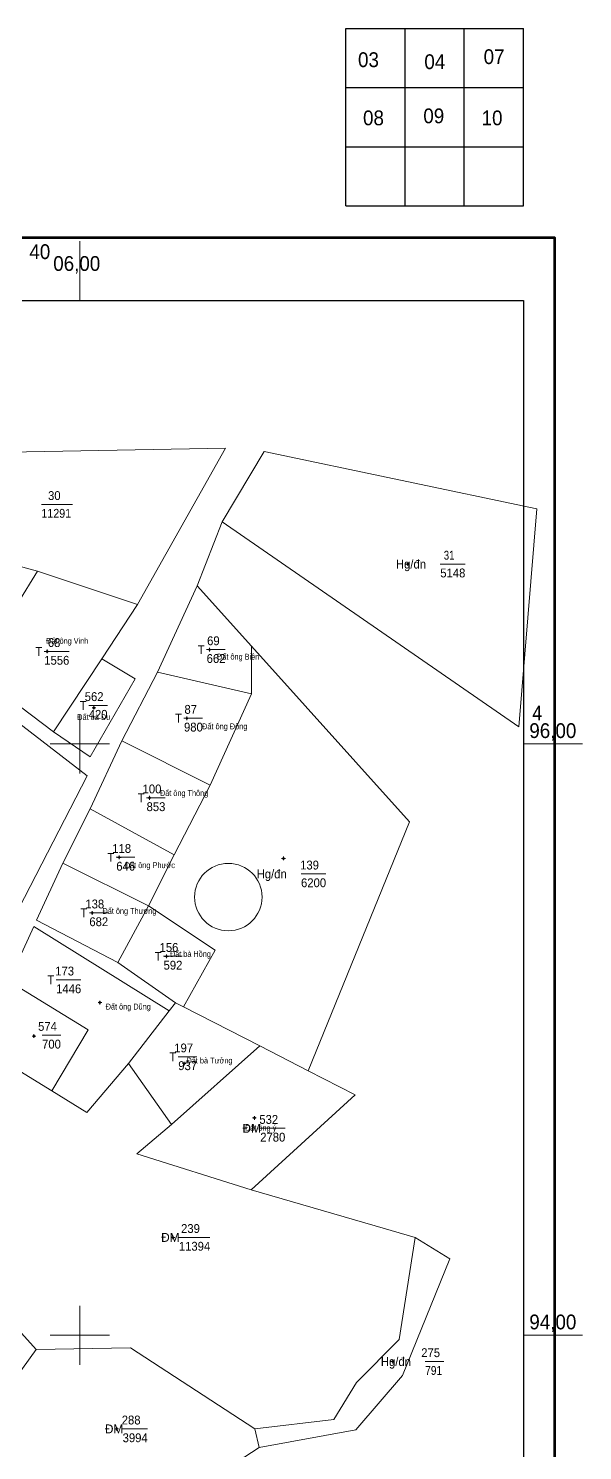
# Model space of a CAD drawing. Header units: metres. Extents: x 399620 to 400776, y 48498 to 49842.
# Drawn here: x 400582.6 to 400770, y 49361 to 49842 of the extents above; entities that cross this region are included whole.
import ezdxf
from ezdxf.enums import TextEntityAlignment as Align

# ---------------------------------------------------------------- set-up
doc = ezdxf.new("R2010")
doc.units = ezdxf.units.M
doc.header["$LTSCALE"] = 1.2
for name, color, linetype, lineweight in [('11', 7, 'Continuous', 13), ('15', 7, 'Continuous', 13), ('22', 7, 'Continuous', 13), ('63', 7, 'Continuous', 13)]:
    doc.layers.add(name, color=color, linetype=linetype, lineweight=lineweight)
doc.layers.add('2', color=7, linetype='Continuous')

msp = doc.modelspace()

# ---------------------------------------------------------------- hatches: boundary and pattern name
at = {"layer": '11'}
for points in [[(400710.955, 49660.83, 1), (400710.805, 49660.83, 1)], [(400589.045, 49631.28, 1), (400588.895, 49631.28, 1)], [(400643.955, 49631.89, 1), (400643.805, 49631.89, 1)], [(400604.825, 49612.22, 1), (400604.675, 49612.22, 1)], [(400636.285, 49608.69, 1), (400636.135, 49608.69, 1)], [(400623.625, 49581.77, 1), (400623.475, 49581.77, 1)], [(400613.395, 49561.64, 1), (400613.245, 49561.64, 1)], [(400668.945, 49561.26, 1), (400668.795, 49561.26, 1)], [(400604.295, 49542.86, 1), (400604.145, 49542.86, 1)], [(400629.385, 49528.16, 1), (400629.235, 49528.16, 1)], [(400606.835, 49512.53, 1), (400606.685, 49512.53, 1)], [(400584.555, 49501.19, 1), (400584.405, 49501.19, 1)], [(400635.355, 49491.87, 1), (400635.205, 49491.87, 1)], [(400659.115, 49473.54, 1), (400658.965, 49473.54, 1)], [(400631.545, 49433.1, 1), (400631.395, 49433.1, 1)], [(400705.865, 49391.1, 1), (400705.715, 49391.1, 1)], [(400612.545, 49368.32, 1), (400612.395, 49368.32, 1)]]:
    msp.add_hatch(color=256, dxfattribs=at).paths.add_polyline_path(points)

# ---------------------------------------------------------------- linework, layer by layer
for p, q in [((400710.57, 49660.83), (400710.26, 49660.83)), ((400710.88, 49661.46), (400710.88, 49661.14)), ((400710.88, 49660.52), (400710.88, 49660.2)), ((400711.5, 49660.83), (400711.19, 49660.83)), ((400588.66, 49631.28), (400588.34, 49631.28)), ((400588.97, 49631.9), (400588.97, 49631.59)), ((400588.97, 49630.97), (400588.97, 49630.66)), ((400589.6, 49631.28), (400589.28, 49631.28)), ((400643.57, 49631.89), (400643.26, 49631.89)), ((400643.88, 49632.52), (400643.88, 49632.2)), ((400643.88, 49631.58), (400643.88, 49631.26)), ((400644.5, 49631.89), (400644.19, 49631.89)), ((400604.44, 49612.22), (400604.12, 49612.22)), ((400604.75, 49612.84), (400604.75, 49612.53)), ((400604.75, 49611.91), (400604.75, 49611.6)), ((400605.38, 49612.22), (400605.06, 49612.22)), ((400635.9, 49608.69), (400635.58, 49608.69)), ((400636.21, 49609.32), (400636.21, 49609)), ((400636.21, 49608.38), (400636.21, 49608.06)), ((400636.84, 49608.69), (400636.52, 49608.69)), ((400623.24, 49581.77), (400622.92, 49581.77)), ((400623.55, 49582.4), (400623.55, 49582.08)), ((400623.55, 49581.46), (400623.55, 49581.14)), ((400624.18, 49581.77), (400623.86, 49581.77)), ((400613.01, 49561.64), (400612.7, 49561.64)), ((400613.32, 49562.26), (400613.32, 49561.95)), ((400613.94, 49561.64), (400613.63, 49561.64)), ((400668.87, 49561.88), (400668.87, 49561.57)), ((400613.32, 49561.33), (400613.32, 49561.02)), ((400668.56, 49561.26), (400668.24, 49561.26)), ((400668.87, 49560.95), (400668.87, 49560.64)), ((400669.5, 49561.26), (400669.18, 49561.26)), ((400603.91, 49542.86), (400603.6, 49542.86)), ((400604.22, 49543.48), (400604.22, 49543.17)), ((400604.22, 49542.55), (400604.22, 49542.24)), ((400604.84, 49542.86), (400604.53, 49542.86)), ((400629, 49528.16), (400628.68, 49528.16)), ((400629.31, 49528.78), (400629.31, 49528.47)), ((400629.94, 49528.16), (400629.62, 49528.16)), ((400629.31, 49527.85), (400629.31, 49527.54)), ((400606.45, 49512.53), (400606.14, 49512.53)), ((400606.76, 49513.16), (400606.76, 49512.84)), ((400606.76, 49512.22), (400606.76, 49511.9)), ((400607.38, 49512.53), (400607.07, 49512.53)), ((400584.17, 49501.19), (400583.86, 49501.19)), ((400584.48, 49501.82), (400584.48, 49501.5)), ((400584.48, 49500.88), (400584.48, 49500.56)), ((400585.1, 49501.19), (400584.79, 49501.19)), ((400634.97, 49491.87), (400634.66, 49491.87)), ((400635.28, 49492.5), (400635.28, 49492.18)), ((400635.28, 49491.56), (400635.28, 49491.24)), ((400635.9, 49491.87), (400635.59, 49491.87)), ((400658.73, 49473.54), (400658.42, 49473.54)), ((400659.04, 49474.16), (400659.04, 49473.85)), ((400659.04, 49473.23), (400659.04, 49472.92)), ((400659.66, 49473.54), (400659.35, 49473.54)), ((400631.16, 49433.1), (400630.84, 49433.1)), ((400631.47, 49433.72), (400631.47, 49433.41)), ((400631.47, 49432.79), (400631.47, 49432.48)), ((400632.1, 49433.1), (400631.78, 49433.1)), ((400705.48, 49391.1), (400705.16, 49391.1)), ((400705.79, 49391.72), (400705.79, 49391.41)), ((400705.79, 49390.79), (400705.79, 49390.48)), ((400706.42, 49391.1), (400706.1, 49391.1)), ((400612.16, 49368.32), (400611.84, 49368.32)), ((400612.47, 49368.94), (400612.47, 49368.63)), ((400612.47, 49368.01), (400612.47, 49367.7)), ((400613.1, 49368.32), (400612.78, 49368.32))]:
    msp.add_line(p, q, dxfattribs=at)
for points in [[(400710.88, 49661.14), (400710.57, 49660.83), (400710.88, 49660.52), (400711.19, 49660.83)], [(400588.97, 49631.59), (400588.66, 49631.28), (400588.97, 49630.97), (400589.28, 49631.28)], [(400643.88, 49632.2), (400643.57, 49631.89), (400643.88, 49631.58), (400644.19, 49631.89)], [(400604.75, 49612.53), (400604.44, 49612.22), (400604.75, 49611.91), (400605.06, 49612.22)], [(400636.21, 49609), (400635.9, 49608.69), (400636.21, 49608.38), (400636.52, 49608.69)], [(400623.55, 49582.08), (400623.24, 49581.77), (400623.55, 49581.46), (400623.86, 49581.77)], [(400613.32, 49561.95), (400613.01, 49561.64), (400613.32, 49561.33), (400613.63, 49561.64)], [(400668.87, 49561.57), (400668.56, 49561.26), (400668.87, 49560.95), (400669.18, 49561.26)], [(400604.22, 49543.17), (400603.91, 49542.86), (400604.22, 49542.55), (400604.53, 49542.86)], [(400629.31, 49528.47), (400629, 49528.16), (400629.31, 49527.85), (400629.62, 49528.16)], [(400606.76, 49512.84), (400606.45, 49512.53), (400606.76, 49512.22), (400607.07, 49512.53)], [(400584.48, 49501.5), (400584.17, 49501.19), (400584.48, 49500.88), (400584.79, 49501.19)], [(400635.28, 49492.18), (400634.97, 49491.87), (400635.28, 49491.56), (400635.59, 49491.87)], [(400659.04, 49473.85), (400658.73, 49473.54), (400659.04, 49473.23), (400659.35, 49473.54)], [(400631.47, 49433.41), (400631.16, 49433.1), (400631.47, 49432.79), (400631.78, 49433.1)], [(400705.79, 49391.41), (400705.48, 49391.1), (400705.79, 49390.79), (400706.1, 49391.1)], [(400612.47, 49368.63), (400612.16, 49368.32), (400612.47, 49368.01), (400612.78, 49368.32)]]:
    msp.add_lwpolyline(points, close=True, dxfattribs=at)
for centre in [(400710.88, 49660.83), (400588.97, 49631.28), (400643.88, 49631.89), (400604.75, 49612.22), (400636.21, 49608.69), (400623.55, 49581.77), (400613.32, 49561.64), (400668.87, 49561.26), (400604.22, 49542.86), (400629.31, 49528.16), (400606.76, 49512.53), (400584.48, 49501.19), (400635.28, 49491.87), (400659.04, 49473.54), (400631.47, 49433.1), (400705.79, 49391.1), (400612.47, 49368.32)]:
    msp.add_circle(centre, 0.075, dxfattribs=at)
at = {"layer": '15'}
for p, q in [((400587, 49681), (400597.5, 49681)), ((400721.89, 49660.83), (400730.29, 49660.83)), ((400587.97, 49631.29), (400596.37, 49631.29)), ((400642.88, 49631.89), (400649.18, 49631.89)), ((400603, 49613), (400609.3, 49613)), ((400635.22, 49608.69), (400641.52, 49608.69)), ((400622.56, 49581.78), (400628.86, 49581.78)), ((400612.32, 49561.65), (400618.62, 49561.65)), ((400674.8, 49556.04), (400683.2, 49556.04)), ((400603.22, 49542.87), (400609.52, 49542.87)), ((400628.31, 49528.17), (400634.61, 49528.17)), ((400591.98, 49520.19), (400600.38, 49520.19)), ((400587.23, 49501.47), (400593.53, 49501.47)), ((400633.28, 49494.18), (400639.58, 49494.18)), ((400661, 49470), (400669.4, 49470)), ((400633.48, 49433.1), (400643.98, 49433.1)), ((400716.8, 49391.11), (400723.1, 49391.11)), ((400614.47, 49368.33), (400622.87, 49368.33))]:
    msp.add_line(p, q, dxfattribs=at)
at = {"layer": '22'}
for p, q in [((400639.68, 49653.49), (400648.1, 49675.09)), ((400564.54, 49624.2), (400585.72, 49658.48)), ((400619.49, 49647.19), (400585.72, 49658.48)), ((400626.23, 49624.33), (400658.02, 49616.94)), ((400614.19, 49601.07), (400644.1, 49586.1)), ((400603.54, 49578.08), (400631.87, 49562.49)), ((400594.2, 49559.7), (400623.24, 49545.22)), ((400612.81, 49526.04), (400623.24, 49545.22)), ((400575.97, 49519.77), (400602.78, 49503.28)), ((400635.01, 49511.12), (400660.81, 49497.87)), ((400590.58, 49482.62), (400602.78, 49503.28)), ((400660.81, 49497.87), (400677.26, 49489.42)), ((400699.88, 49437), (400657.89, 49449.21)), ((400713.34, 49433.11), (400699.88, 49437)), ((400659.18, 49368.39), (400660.66, 49362.03))]:
    msp.add_line(p, q, dxfattribs=at)
for points in [[(400619.49, 49647.19), (400649.3, 49700), (400520.75, 49697.65)], [(400585.72, 49658.48), (400570.24, 49662.65), (400550.97, 49634.41)], [(400594.2, 49559.7), (400603.54, 49578.08), (400614.19, 49601.07), (400626.23, 49624.33), (400639.68, 49653.49)], [(400639.68, 49653.49), (400658.05, 49633.11), (400658.02, 49616.94)], [(400619.49, 49647.19), (400607.39, 49628.81), (400591.13, 49604.1), (400564.54, 49624.2)], [(400569.63, 49525.79), (400602.49, 49589.17), (400548.5, 49630.79)], [(400658.05, 49633.11), (400711.52, 49573.6), (400677.26, 49489.42)], [(400591.13, 49604.1), (400603.52, 49595.64), (400618.66, 49622.06), (400607.39, 49628.81)], [(400658.02, 49616.94), (400644.1, 49586.1), (400631.87, 49562.49), (400623.24, 49545.22)], [(400612.81, 49526.04), (400585.36, 49540.42), (400594.2, 49559.7)], [(400623.24, 49545.22), (400645.81, 49530.21), (400635.01, 49511.12)], [(400575.97, 49519.77), (400584.49, 49538.28), (400630.25, 49509.77)], [(400635.01, 49511.12), (400632.34, 49512.49), (400612.81, 49526.04)], [(400632.34, 49512.49), (400630.25, 49509.77), (400616.47, 49491.9)], [(400565.87, 49497.81), (400590.58, 49482.62), (400602.38, 49475.36)], [(400660.81, 49497.87), (400630.94, 49471.26), (400616.47, 49491.9), (400602.38, 49475.36)], [(400657.89, 49449.21), (400693.14, 49481.33), (400677.26, 49489.42)], [(400630.94, 49471.26), (400619.26, 49461.36), (400657.89, 49449.21)], [(400713.34, 49433.11), (400707.98, 49398.57), (400693.55, 49384.06), (400685.91, 49371.49), (400659.18, 49368.39)], [(400713.34, 49433.11), (400725.09, 49425.8), (400709.13, 49386.4), (400693.38, 49367.97), (400660.66, 49362.03)], [(400576.23, 49405.19), (400585.18, 49395.22), (400565.45, 49367.91)], [(400585.18, 49395.22), (400617.16, 49395.7), (400659.18, 49368.39)], [(400660.66, 49362.03), (400609.57, 49328.79), (400581.33, 49339.6), (400576.07, 49358.18), (400565.45, 49367.91)]]:
    msp.add_lwpolyline(points, dxfattribs=at)
msp.add_lwpolyline([(400648.1, 49675.09), (400662.29, 49698.93), (400754.55, 49679.52), (400748.5, 49605.8)], close=True, dxfattribs=at)
msp.add_circle((400650.21, 49548.21), 11.401, dxfattribs=at)
at = {"layer": '63', "lineweight": 25}
for p, q in [((400690, 49842), (400750, 49842)), ((400690, 49782), (400690, 49842)), ((400710, 49782), (400710, 49842)), ((400730, 49782), (400730, 49842)), ((400690, 49822), (400750, 49822)), ((400690, 49802), (400750, 49802))]:
    msp.add_line(p, q, dxfattribs=at)
at = {"layer": '63'}
for p, q in [((400600, 49750), (400600, 49770)), ((400600, 49590), (400600, 49610)), ((400590, 49600), (400610, 49600)), ((400750, 49600), (400770, 49600)), ((400600, 49390), (400600, 49410)), ((400590, 49400), (400610, 49400)), ((400750, 49400), (400770, 49400))]:
    msp.add_line(p, q, dxfattribs=at)
at = {"layer": '63', "lineweight": 25}
msp.add_lwpolyline([(400690, 49782), (400750, 49782), (400750, 49842)], dxfattribs=at)
at = {"layer": '63', "lineweight": 53}
msp.add_lwpolyline([(399620.46, 48631.25), (399620.46, 49771.25), (400760.46, 49771.25), (400760.46, 48631.25)], close=True, dxfattribs=at)
at = {"layer": '63', "lineweight": 25}
msp.add_lwpolyline([(399650, 48650), (399650, 49750), (400750, 49750), (400750, 48650)], close=True, dxfattribs=at)

# ---------------------------------------------------------------- texts
at = {"layer": '15'}
for s, width, p in [('30', 0.95, (400589.25, 49682.5)), ('11291', 0.9, (400587, 49676.5)), ('31', 0.8, (400723.09, 49662.33)), ('Hg/đn', 0.95, (400706.89, 49659.33)), ('5148', 0.95, (400721.89, 49656.33)), ('68', 0.95, (400589.17, 49632.79)), ('69', 0.95, (400643.03, 49633.39)), ('T', 0.95, (400584.97, 49629.79)), ('1556', 0.95, (400587.97, 49626.79)), ('T', 0.95, (400639.88, 49630.39)), ('662', 0.95, (400642.88, 49627.39)), ('562', 0.95, (400601.65, 49614.5)), ('T', 0.95, (400600, 49611.5)), ('420', 0.95, (400603, 49608.5)), ('T', 0.95, (400632.22, 49607.19)), ('87', 0.95, (400635.37, 49610.19)), ('980', 0.95, (400635.22, 49604.19)), ('100', 0.95, (400621.21, 49583.28)), ('T', 0.95, (400619.56, 49580.28)), ('853', 0.95, (400622.56, 49577.28)), ('T', 0.95, (400609.32, 49560.15)), ('118', 0.95, (400610.97, 49563.15)), ('646', 0.95, (400612.32, 49557.15)), ('Hg/đn', 0.95, (400659.8, 49554.54)), ('139', 0.95, (400674.5, 49557.54)), ('6200', 0.95, (400674.8, 49551.54)), ('138', 0.95, (400601.87, 49544.37)), ('T', 0.95, (400600.22, 49541.37)), ('682', 0.95, (400603.22, 49538.37)), ('T', 0.95, (400625.31, 49526.67)), ('156', 0.95, (400626.96, 49529.67)), ('173', 0.95, (400591.68, 49521.69)), ('592', 0.95, (400628.31, 49523.67)), ('T', 0.95, (400588.98, 49518.69)), ('1446', 0.95, (400591.98, 49515.69)), ('574', 0.95, (400585.88, 49502.97)), ('700', 0.95, (400587.23, 49496.97)), ('T', 0.95, (400630.28, 49492.68)), ('197', 0.95, (400631.93, 49495.68)), ('937', 0.95, (400633.28, 49489.68)), ('532', 0.95, (400660.7, 49471.5)), ('2780', 0.95, (400661, 49465.5)), ('239', 0.95, (400634.23, 49434.6)), ('11394', 0.95, (400633.48, 49428.6)), ('275', 0.95, (400715.45, 49392.61)), ('Hg/đn', 0.95, (400701.8, 49389.61)), ('791', 0.85, (400716.8, 49386.61)), ('288', 0.95, (400614.17, 49369.83)), ('3994', 0.95, (400614.47, 49363.83))]:
    msp.add_text(s, height=3, dxfattribs=dict(at, width=width)).set_placement(p)
for p in [(400655, 49468.5), (400627.48, 49431.6), (400608.47, 49366.83)]:
    msp.add_text('ĐM', height=3, dxfattribs=at).set_placement(p)
at = {"layer": '2'}
for s, width, p in [('Đất ông Vinh', 0.85, (400595.735, 49633.86)), ('Đất ông Biên', 0.85, (400653.545, 49628.51)), ('Đất bà Du', 0.9, (400604.7, 49608.09)), ('Đất ông Đông', 0.9, (400648.985, 49604.95)), ('Đất ông Thông', 0.85, (400635.25, 49582.38)), ('Đất ông Phước', 0.9, (400623.665, 49558)), ('Đất ông Thương', 0.85, (400616.775, 49542.52)), ('Đất bà Hồng', 0.85, (400637.395, 49527.98)), ('Đất ông Dũng', 0.85, (400616.365, 49510.16)), ('Đất bà Tưởng', 0.9, (400643.835, 49491.94)), ('Đất ông ý', 0.9, (400661.135, 49469.15))]:
    msp.add_text(s, height=2, dxfattribs=dict(at, width=width)).set_placement(p, align=Align.CENTER)
at = {"layer": '22', "width": 0.95}
for s, p in [('03', (400697.6, 49828.93)), ('04', (400720.03, 49828.25)), ('07', (400740.08, 49829.95)), ('08', (400699.3, 49809.25)), ('09', (400719.69, 49809.93)), ('10', (400739.4, 49809.25))]:
    msp.add_text(s, height=5, dxfattribs=at).set_placement(p, align=Align.CENTER)
at = {"layer": '63', "width": 0.95}
msp.add_text('40', height=5, dxfattribs=at).set_placement((400590, 49764), align=Align.RIGHT)
at = {"layer": '63'}
for s, width, p in [('06,00', 0.95, (400591, 49760)), ('4', 0.9, (400753, 49608)), ('96,00', 0.95, (400752, 49602)), ('94,00', 0.95, (400752, 49402))]:
    msp.add_text(s, height=5, dxfattribs=dict(at, width=width)).set_placement(p)

doc.saveas('drawing.dxf')
